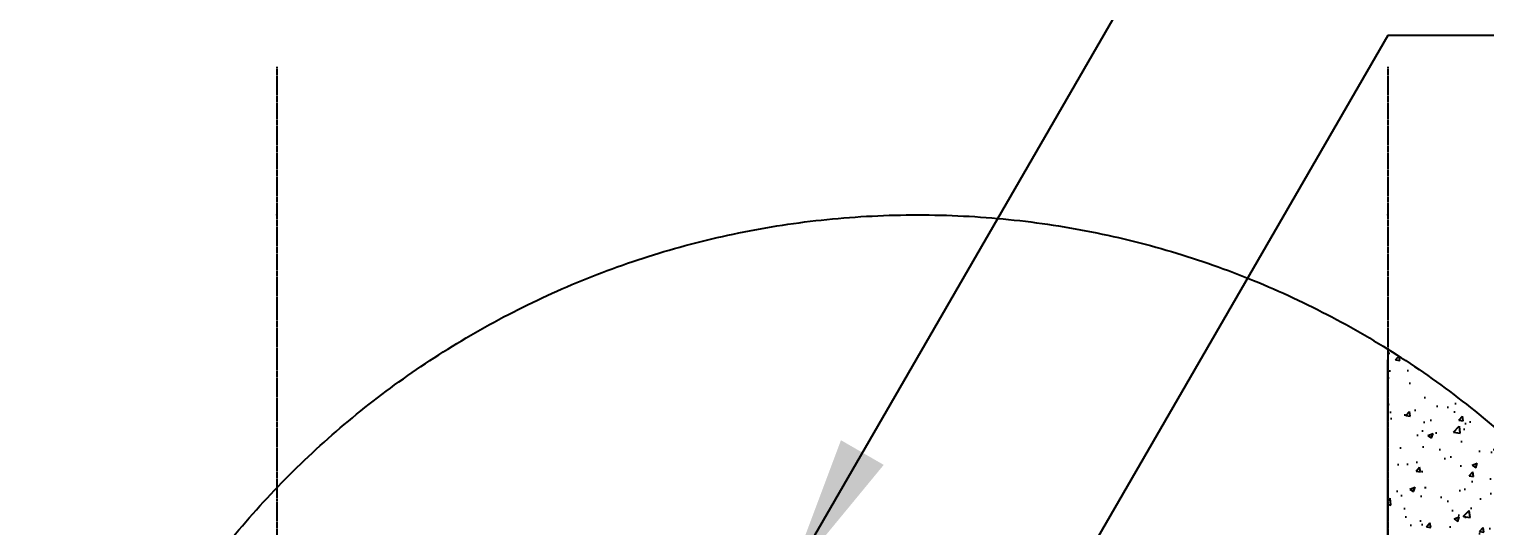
# Model space of a CAD drawing. Header units: millimetres. Extents: x -244126 to 368105, y -173968 to 259060.
# Drawn here: x -94241 to -93258, y 67237 to 67572 of the extents above; entities that cross this region are included whole.
import ezdxf
from ezdxf.enums import TextEntityAlignment as Align
from ezdxf.xclip import XClip

# ---------------------------------------------------------------- set-up
doc = ezdxf.new("R2010")
doc.units = ezdxf.units.MM
doc.header["$MEASUREMENT"] = 0
doc.header["$XCLIPFRAME"] = 0
for name, pattern in [('ACAD_ISO04W100', [30, 24, -3, 0, -3]), ('CENTER', [2, 1.25, -0.25, 0.25, -0.25]), ('HIDDEN', [9.524999999999999, 6.35, -3.175]), ('TA_HL_011.00000', [71.5, 39.05, -32.45]), ('TA_HL_035.00000', [227.5, 124.25, -103.25])]:
    doc.linetypes.add(name, pattern=pattern)
for name, color, linetype in [('000 - D I M', 6, 'Continuous'), ('000 - GRID', 8, 'CENTER'), ('000 - H A T C H', 8, 'Continuous'), ('000 - SYMBOL CON', 1, 'Continuous'), ('000 - T E X T', 4, 'Continuous'), ('004 - CONCRETE', 5, 'Continuous')]:
    doc.layers.add(name, color=color, linetype=linetype)
doc.styles.add('BROWALLIA', font='BrowalliaUPC.ttf')
doc.styles.add('CORDIA', font='cordia.shx')
doc.styles.add('TA', font='Cordia New.ttf', dxfattribs={"height": 4.5})
doc.dimstyles.new('DIM E-E', dxfattribs={"dimscale": 2, "dimtxt": 0.18, "dimasz": 0.1, "dimexe": 0.1, "dimexo": 0.1, "dimgap": 0.09, "dimtad": 1, "dimtoh": 1, "dimzin": 0, "dimdsep": 46, "dimtxsty": 'CORDIA', "dimblk": 'OBLIQUE', "dimcen": 0.1, "dimdle": 0.1, "dimclrd": 40, "dimclre": 140, "dimclrt": 3, "dimadec": 0, "dimazin": 0, "dimtfac": 1, "dimtix": 1, "dimtmove": 2, "dimatfit": 3, "dimfxl": 1, "dimtolj": 1, "dimtzin": 0, "dimarcsym": 0})

# ---------------------------------------------------------------- blocks, each defined once
blk = doc.blocks.new('000 - CONCRETE_COLUMN_100x100mm.-CUT_VIEW')
at = {"layer": '000 - H A T C H'}
h = blk.add_hatch(dxfattribs=at)
h.set_pattern_fill('AR-CONC', color=256, scale=4)
h.set_pattern_definition([(49.99999999999999, (-55619.50714703618, -25057.84027409997), (28.69040730403014, -2.510085399303804), [3, -33]), (355, (-55619.50714703618, -25057.84027409997), (-5.55005334452, 30.08768534800047), [2.4, -26.4]), (100.45144446, (-55617.11627979618, -25058.04944785997), (23.14035386908448, 27.57759963874518), [2.549607679999999, -28.04568447999999]), (46.18420000000001, (-55619.50714703618, -25049.84027409997), (42.68965322686289, -6.620771231723062), [4.5, -49.5]), (96.63563549, (-55615.94967723618, -25050.39200637997), (37.38647782696913, 38.96474403098202), [3.82441368, -42.06855039999999]), (351.1841639899999, (-55619.50714703618, -25049.84027409997), (37.38647780219092, 38.96474401079961), [3.6, -39.60000004]), (21, (-55615.50714703618, -25051.84027409997), (23.87628208473847, -16.10475562661355), [3, -33]), (326.0000000000001, (-55615.50714703618, -25051.84027409997), (9.732613276863269, 29.00600180187412), [2.4, -26.4]), (71.45144474, (-55613.51745687618, -25053.18233705997), (33.60889506919884, 12.90124611225415), [2.5496076, -28.04568448]), (37.50000000000001, (-55619.50714703618, -25057.84027409997), (0.4863942126916267, 13.31575415325246), [0, -26.08, 0, -26.8, 0, -26.5]), (7.499999999999999, (-55619.50714703618, -25057.84027409997), (10.52278149768594, 15.77646847529441), [0, -15.28, 0, -25.48, 0, -10.1]), (327.5, (-55628.42714703618, -25057.84027409997), (21.35289744689636, -0.9021948693751902), [0, -10, 0, -31.2, 0, -41.4]), (317.5, (-55632.42714703618, -25057.84027409997), (23.32744677369545, 4.004199293292709), [0, -13, 0, -20.72, 0, -29.4])])
h.paths.add_polyline_path([(-49.99999999999272, -50), (50.00000000000728, -50), (50.00000000000728, 50), (-49.99999999999272, 50)])
at = {"layer": '004 - CONCRETE'}
blk.add_lwpolyline([(-49.99999999999272, -50), (50.00000000000728, -50), (50.00000000000728, 50), (-49.99999999999272, 50)], close=True, dxfattribs=at)
blk = doc.blocks.new('000 - FAMELINE_BUBBLE_TYP.DETAIL_AL.SUN_LV_70Z+FLEX_BRACKET_CUT_VIEW_TYPE_1')
at = {"layer": '000 - H A T C H'}
h = blk.add_hatch(dxfattribs=at)
h.set_pattern_fill('AR-CONC', color=8, scale=0.5)
h.set_pattern_definition([(49.99999999999999, (-40080.7148468321, -48495.17285529031), (3.586300913003767, -0.3137606749129755), [0.375, -4.125]), (355, (-40080.7148468321, -48495.17285529031), (-0.693756668065, 3.760960668500059), [0.3, -3.3]), (100.45144446, (-40080.41598842709, -48495.19900201031), (2.89254423363556, 3.447199954843147), [0.3187009599999999, -3.505710559999999]), (46.18420000000001, (-40080.7148468321, -48494.17285529031), (5.336206653357862, -0.8275964039653827), [0.5625, -6.1875]), (96.63563549, (-40080.2701631071, -48494.24182182531), (4.673309728371142, 4.870593003872752), [0.47805171, -5.258568799999999]), (351.1841639899999, (-40080.7148468321, -48494.17285529031), (4.673309725273866, 4.870593001349951), [0.45, -4.950000005]), (21, (-40080.2148468321, -48494.42285529031), (2.984535260592308, -2.013094453326694), [0.375, -4.125]), (326.0000000000001, (-40080.2148468321, -48494.42285529031), (1.216576659607909, 3.625750225234265), [0.3, -3.3]), (71.45144474, (-40079.9661355621, -48494.5906131603), (4.201111883649856, 1.612655764031769), [0.31870095, -3.50571056]), (37.50000000000001, (-40080.7148468321, -48495.17285529031), (0.06079927658645334, 1.664469269156557), [0, -3.26, 0, -3.35, 0, -3.3125]), (7.499999999999999, (-40080.7148468321, -48495.17285529031), (1.315347687210743, 1.972058559411801), [0, -1.91, 0, -3.185, 0, -1.2625]), (327.5, (-40081.82984683209, -48495.17285529031), (2.669112180862045, -0.1127743586718988), [0, -1.25, 0, -3.9, 0, -5.175]), (317.5, (-40082.32984683209, -48495.17285529031), (2.915930846711931, 0.5005249116615886), [0, -1.625, 0, -2.59, 0, -3.675])])
h.paths.add_polyline_path([(31.72935324138962, 50.92394469091232), (31.72935324138962, 35.28307804975339), (48.52941791671037, 35.28307804975339, 0.09653223830599539)])
at = {"layer": '000 - SYMBOL CON', "color": 2, "linetype": 'ByBlock'}
blk.add_circle((0, 0), 60, dxfattribs=at)
at = {"color": 3}
ref = blk.add_blockref('000 - CONCRETE_COLUMN_100x100mm.-CUT_VIEW', (81.7293532413969, 85.28307804975339), dxfattribs=dict(at, xscale=-1))
XClip(ref).set_block_clipping_path([(90.26824353780103, -25.893791536887875), (106.65425402151232, -30.70515832847741), (121.02099727811947, -39.93810358848714), (132.20456521127198, -52.8446290024076), (139.2989316582716, -68.3791246392575), (141.72935324140053, -85.28307804974611), (139.2989316582716, -102.18703146023472), (132.20456521127198, -117.72152709708462), (121.02099727811947, -130.62805251100508), (106.65425402151232, -139.8609977710148), (90.26824353780103, -144.67236456260434), (73.19046294501095, -144.67236456260434), (56.804452461292385, -139.8609977710148), (42.43770920469251, -130.62805251100508), (31.254141271532717, -117.72152709708462), (24.15977482452945, -102.18703146023472), (21.72935324140053, -85.28307804974611), (24.15977482452945, -68.3791246392575), (31.254141271532717, -52.8446290024076), (42.437709204681596, -39.93810358848714), (56.804452461292385, -30.70515832847741), (73.19046294501095, -25.893791536887875)])
blk = doc.blocks.new('*U2948')
at = {"layer": '000 - GRID', "color": 0, "linetype": 'ByBlock'}
blk.add_line((0, 99.99999999999997), (2.576687932766269e-14, -1300), dxfattribs=at)
at = {"layer": '000 - GRID', "color": 0}
blk.add_point((0, 0), dxfattribs=at)
at = {"style": 'TA', "flags": 1}
blk.add_attdef('LOCATION', (6, 6), '', height=4.5, dxfattribs=at)
blk = doc.blocks.new('_Oblique')
at = {"color": 0, "linetype": 'ByBlock', "lineweight": -2}
blk.add_line((-0.5, -0.5), (0.5, 0.5), dxfattribs=at)
blk = doc.blocks.new('*D2951')
at = {"layer": '000 - D I M', "color": 140, "linetype": 'ACAD_ISO04W100', "lineweight": -2, "transparency": 16777216}
for p, q in [((-94073.49754881769, 67596.98969310817), (-94073.49754881769, 67796.98969310817)), ((-93323.49754881769, 67596.98969310817), (-93323.49754881769, 67796.98969310817))]:
    blk.add_line(p, q, dxfattribs=at)
at = {"layer": '000 - D I M', "color": 40, "lineweight": -2, "transparency": 16777216}
blk.add_line((-94123.49754881769, 67746.98969310817), (-93273.49754881769, 67746.98969310817), dxfattribs=at)
at = {"layer": 'Defpoints', "color": 0, "transparency": 16777216}
for p in [(-93323.49754881769, 67746.98969310817), (-94073.49754881769, 67546.98969310817), (-93323.49754881769, 67546.98969310817)]:
    blk.add_point(p, dxfattribs=at)
at = {"layer": '000 - D I M', "color": 40, "lineweight": -2, "transparency": 16777216, "xscale": 50, "yscale": 50, "zscale": 50, "rotation": 180}
blk.add_blockref('_Oblique', (-94073.49754881769, 67746.98969310817), dxfattribs=at)
at = {"layer": '000 - D I M', "color": 40, "lineweight": -2, "transparency": 16777216, "xscale": 50, "yscale": 50, "zscale": 50}
blk.add_blockref('_Oblique', (-93323.49754881769, 67746.98969310817), dxfattribs=at)
at = {"layer": '000 - D I M', "color": 3, "transparency": 16777216, "insert": (-93698.49754881769, 67836.98969310817), "char_height": 90, "attachment_point": 5, "style": 'CORDIA'}
blk.add_mtext('\\A1;75.00', dxfattribs=at)
blk = doc.blocks.new('*U2954')
at = {"layer": '000 - SYMBOL CON', "color": 0, "linetype": 'ByBlock'}
for points in [[(0, 0), (-10.15589518092064, 0), (-20.85701038553172, -18.53487523200844)], [(-10.15589518092064, 1.224646799147353e-15), (-10.15589518092064, -2.256611058709623e-48), (-20.85701038553379, -18.53487523203183)]]:
    blk.add_lwpolyline(points, dxfattribs=at)
at = {"layer": '000 - T E X T', "style": 'BROWALLIA'}
blk.add_attdef('NO.CODE', text='', height=2.5, dxfattribs=at).set_placement((0, 0), align=Align.MIDDLE_CENTER)
blk = doc.blocks.new('000 - ARROW FOR SYMBOL')
at = {"layer": '000 - SYMBOL CON', "color": 0, "linetype": 'HIDDEN'}
blk.add_solid([(1.288675134594087, 1.565384140907554), (0, 0), (0.7113248654059134, 1.898717474236037)], dxfattribs=at)
blk = doc.blocks.new('*U2957')
at = {"layer": '000 - SYMBOL CON', "color": 0, "linetype": 'ByBlock'}
for points in [[(0, 0), (-10.15589518092064, 0), (-18.25011243183843, -14.0195955260706)], [(-10.15589518092064, 1.224646799147353e-15), (-10.15589518092064, -2.256611058709623e-48), (-18.25011243184322, -14.01959552609241)]]:
    blk.add_lwpolyline(points, dxfattribs=at)
at = {"layer": '000 - SYMBOL CON', "color": 0}
for p in [(-18.25011243183843, -14.0195955260706), (-18.25011243184322, -14.01959552609241)]:
    blk.add_blockref('000 - ARROW FOR SYMBOL', p, dxfattribs=at)
at = {"layer": '000 - T E X T', "style": 'BROWALLIA'}
blk.add_attdef('NO.CODE', text='', height=2.5, dxfattribs=at).set_placement((0, 0), align=Align.MIDDLE_CENTER)

msp = doc.modelspace()

# ---------------------------------------------------------------- block references
at = {"layer": '000 - SYMBOL CON', "color": 3, "linetype": 'TA_HL_035.00000', "xscale": 10, "yscale": 10, "zscale": 10}
msp.add_blockref('000 - FAMELINE_BUBBLE_TYP.DETAIL_AL.SUN_LV_70Z+FLEX_BRACKET_CUT_VIEW_TYPE_1', (-93640.79108123158, 66846.98969310817), dxfattribs=at)

# ---------------------------------------------------------------- dimensions: what is measured, and where the dimension line sits
at = {"layer": '000 - D I M', "color": 3}
dim = msp.add_linear_dim(base=(-93323.49754881769, 67746.98969310817), p1=(-94073.49754881769, 67546.98969310817), p2=(-93323.49754881769, 67546.98969310817), dimstyle='DIM E-E', override={"dimscale": 500, "dimlfac": 0.1}, dxfattribs=at)
dim.commit()
dim.dimension.update_dxf_attribs({"geometry": '*D2951', "text_midpoint": (-93698.49754881769, 67836.98969310817)})

# ---------------------------------------------------------------- next in the draw order: block references
at = {"layer": '000 - GRID'}
for p in [(-94073.49754881769, 67446.98969310817), (-93323.49754881769, 67446.98969310817)]:
    msp.add_blockref('*U2948', p, dxfattribs=at)
at = {"layer": '000 - T E X T', "color": 2, "linetype": 'TA_HL_011.00000', "ltscale": 2.5, "xscale": 50, "yscale": 50, "zscale": 50}
for name, p in [('*U2957', (-92815.70278977166, 67900.80024990924)), ('*U2954', (-92815.70278977166, 67568.23876982825))]:
    msp.add_blockref(name, p, dxfattribs=at)

doc.saveas('drawing.dxf')
